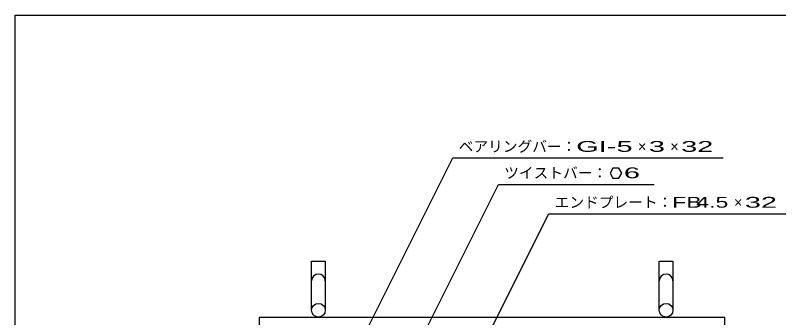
# Model space of a CAD drawing. Units: millimetres, scale not verified. Extents: x -1092 to 1039, y -770 to 632.
# Drawn here: x -1037 to -258, y 323 to 632 of the extents above; entities that cross this region are included whole.
import ezdxf
from ezdxf.enums import TextEntityAlignment as Align

# ---------------------------------------------------------------- set-up
doc = ezdxf.new("R2010")
doc.units = ezdxf.units.MM
doc.header["$LTSCALE"] = 6
for name, color, linetype, lineweight in [('0_2', 150, 'Continuous', 25), ('19', 6, 'Continuous', 25), ('22', 4, 'Continuous', 25)]:
    doc.layers.add(name, color=color, linetype=linetype, lineweight=lineweight)
doc.styles.add('ベクトル', font='')
doc.styles.get('ベクトル').set_extended_font_data('ベクトル')

msp = doc.modelspace()

# ---------------------------------------------------------------- linework, layer by layer
at = {"layer": '0_2'}
for p, q in [((-1037.4, -687.9), (-1037.4, 632.1)), ((-1037.4, 632.1), (1038.6, 632.1))]:
    msp.add_line(p, q, dxfattribs=at)
at = {"layer": '19'}
for p, q in [((-735, 331), (-735, 381)), ((-735, 381), (-721, 381)), ((-721, 381), (-721, 331)), ((-380, 331), (-380, 381)), ((-380, 381), (-366, 381)), ((-366, 381), (-366, 331)), ((-788, 324), (-313, 324)), ((-788, -146), (-788, 324)), ((-313, -146), (-313, 324))]:
    msp.add_line(p, q, dxfattribs=at)
for centre in [(-728, 331), (-373, 331)]:
    msp.add_circle(centre, 7, dxfattribs=at)
for centre in [(-728, 361), (-373, 361)]:
    msp.add_arc(centre, 7, 0, 180, dxfattribs=at)
at = {"layer": '22'}
for p, q in [((-713, 242), (-590.75, 486.5)), ((-590.75, 486.5), (-314.75, 486.5)), ((-427.249, 476.159), (-430.249, 470.963)), ((-421.249, 476.159), (-427.249, 476.159)), ((-418.25, 470.9), (-421.249, 476.159)), ((-430.249, 470.963), (-427.249, 465.767)), ((-421.249, 465.767), (-418.249, 470.963)), ((-427.249, 465.767), (-421.249, 465.767)), ((-640.5, 267), (-544.25, 459.5)), ((-544.25, 459.5), (-385.25, 459.5)), ((-550.5, 314), (-492.75, 429.5)), ((-492.75, 429.5), (-240.75, 429.5))]:
    msp.add_line(p, q, dxfattribs=at)

# ---------------------------------------------------------------- texts
at = {"layer": '22', "color": 2, "style": 'ベクトル'}
for s, p in [('ベアリングバー：', (-584.75, 498.2)), ('×', (-401.75, 498.2)), ('×', (-368.75, 498.2)), ('ツイストバー：', (-538.25, 471.2)), ('エンドプレート：', (-486.75, 441.2)), ('×', (-303.75, 441.2))]:
    msp.add_text(s, height=11, dxfattribs=at).set_placement(p, align=Align.MIDDLE_LEFT)
for s, width, p in [('GI-', 2, (-464.75, 498.2)), (' 5 ', 2, (-431.75, 498.2)), (' 3 ', 2, (-398.75, 498.2)), (' 32 ', 2, (-365.75, 498.2)), (' 6 ', 2, (-424.249, 471.263)), ('FB', 1.6, (-366.75, 441.2)), (' 4.5 ', 1.6, (-348.75, 441.2)), (' 32 ', 2, (-300.75, 441.2))]:
    msp.add_text(s, height=11, dxfattribs=dict(at, width=width)).set_placement(p, align=Align.MIDDLE_LEFT)

doc.saveas('drawing.dxf')
